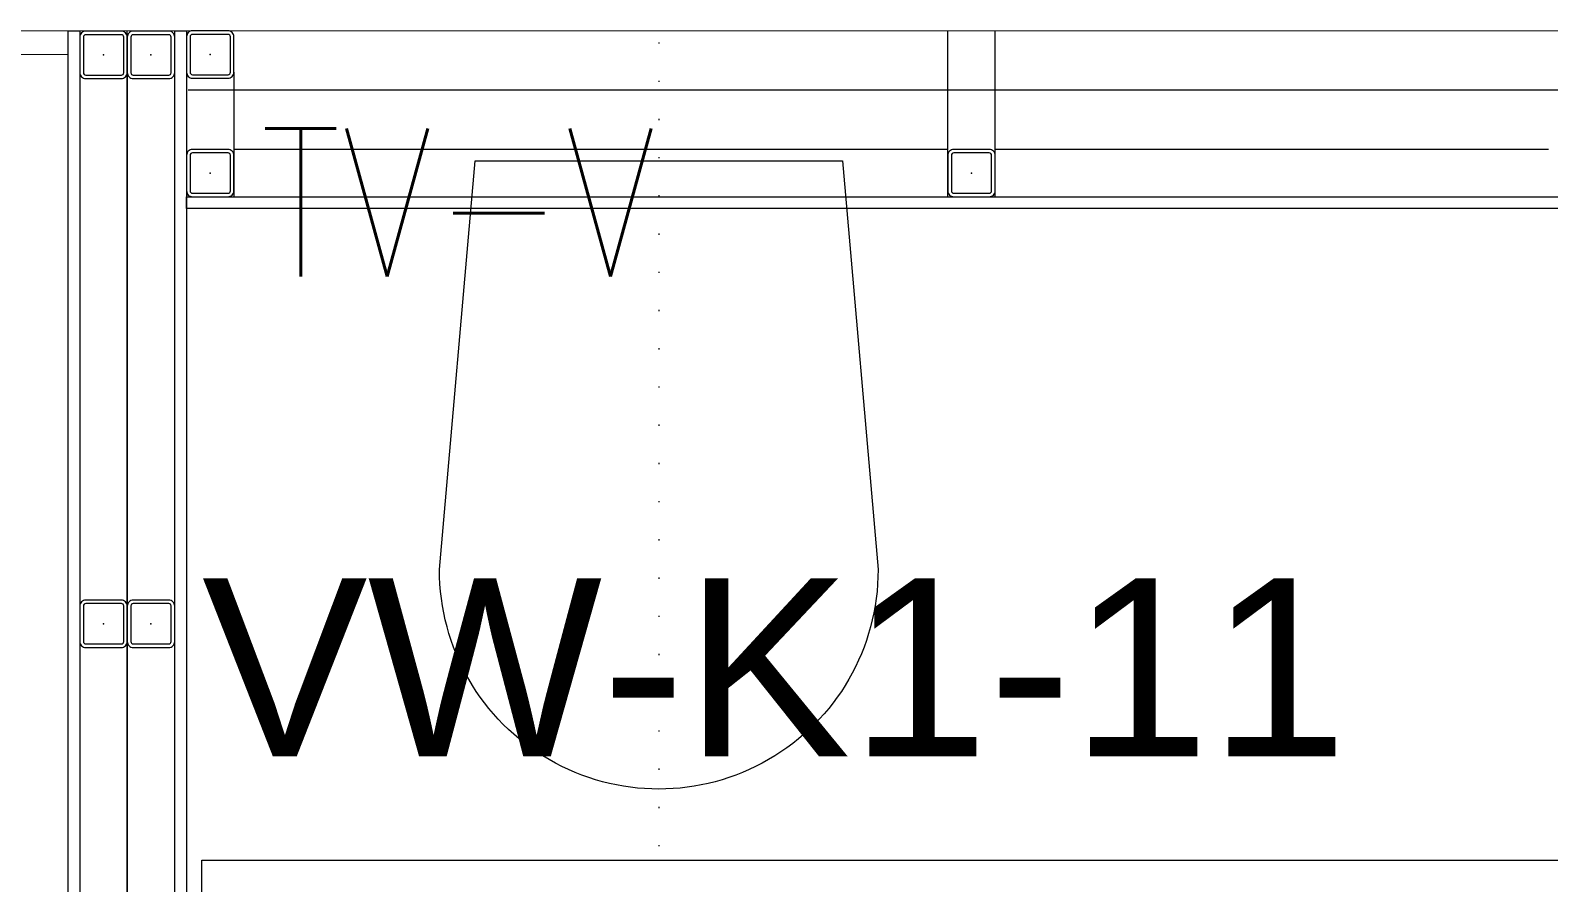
# Model space of a CAD drawing. Extents: x -2365 to 41970, y -230 to 8114.
# Drawn here: x 17032.7 to 17160.7, y 3385.6 to 3457.5 of the extents above; entities that cross this region are included whole.
import ezdxf
from ezdxf.enums import TextEntityAlignment as Align

# ---------------------------------------------------------------- set-up
doc = ezdxf.new("R2010")
doc.units = 0
doc.header["$LTSCALE"] = 25
doc.linetypes.add('DOT2', pattern=[0.125, 0, -0.125])
doc.layers.get('0').update_dxf_attribs({"color": 9, "lineweight": 9})
for name, color, linetype, lineweight in [('00', 9, 'Continuous', 9), ('05V', 9, 'Continuous', 9), ('06D', 9, 'Continuous', 9), ('10', 9, 'Continuous', 9), ('11', 9, 'Continuous', 9), ('14', 9, 'Continuous', 9), ('21_MAHAL', 9, 'Continuous', 9), ('33', 9, 'BATTING', 9), ('E-YAZI', 7, 'Continuous', 30)]:
    doc.layers.add(name, color=color, linetype=linetype, lineweight=lineweight)
doc.styles.add('Arial', font='arial.ttf', dxfattribs={"height": 2.5})
doc.styles.add('E-YAZI', font='txttw.shx')
doc.styles.add('MuuM_TEXT-STANDART', font='ARIALN.TTF')
doc.linetypes.add('BATTING', pattern='A,0.0001,-0.1,[134,ltypeshp.shx,S=0.1,R=0,X=-0.1,Y=0],-0.2,[134,ltypeshp.shx,S=0.1,R=180,X=0.1,Y=0],-0.1', length=0.4001)

# ---------------------------------------------------------------- blocks, each defined once
blk = doc.blocks.new('p-klozet')
at = {"linetype": 'DOT2'}
blk.add_lwpolyline([(0, 10), (0, -60)], dxfattribs=at)
blk.add_lwpolyline([(-15.5, 0), (15.5, 0), (18.5, -34.47, -1.001588), (-18.5, -34.47)], format="xyb", close=True)
blk = doc.blocks.new('Prf-40x40')
for points in [[(1.5, -2), (-1.5, -2, -0.414214), (-2, -1.5), (-2, 1.5, -0.414214), (-1.5, 2), (1.5, 2, -0.414214), (2, 1.5), (2, -1.5, -0.414214)], [(1.5, -1.7), (-1.5, -1.7, -0.414214), (-1.7, -1.5), (-1.7, 1.5, -0.414214), (-1.5, 1.7), (1.5, 1.7, -0.414214), (1.7, 1.5), (1.7, -1.5, -0.414214)]]:
    blk.add_lwpolyline(points, format="xyb", close=True)
blk.add_point((0, 0))
blk = doc.blocks.new('0_roomno2')
blk.add_lwpolyline([(19.375, -10.5), (0, -10.5), (0, 0), (19.375, 0)], close=True)
at = {"style": 'Arial'}
blk.add_attdef('ODANO', (0, 1.17), '', height=2, dxfattribs=at)
blk.add_attdef('MEKANADI', text='', height=2, dxfattribs=at).set_placement((0.35, -3), align=Align.BOTTOM_LEFT)
at = {"style": 'MuuM_TEXT-STANDART', "width": 0.6}
for tag, p in [('YER01', (10, -4.5)), ('TAVAN01', (13.75, -4.5)), ('DUVAR01', (17.5, -4.5)), ('YER02', (10, -6.75)), ('TAVAN02', (13.75, -6.75)), ('DUVAR02', (17.5, -6.75)), ('YER03', (10, -9)), ('TAVAN03', (13.75, -9)), ('DUVAR03', (17.5, -9))]:
    blk.add_attdef(tag, text='', height=1.5, dxfattribs=at).set_placement(p, align=Align.MIDDLE_CENTER)
for tag, p in [('M2', (0.35, -4.875)), ('TEMIZTAVANYUKSEKLIGI', (1.8, -8.608))]:
    blk.add_attdef(tag, text='', height=1.5, dxfattribs=at).set_placement(p, align=Align.MIDDLE_LEFT)

msp = doc.modelspace()

# ---------------------------------------------------------------- linework, layer by layer
at = {"layer": '00'}
msp.add_lwpolyline([(17450.84, 3457.4), (17450.84, 3457.4), (16820.84, 3457.5), (16820.84, 3405)], dxfattribs=at)
at = {"layer": '06D'}
for points in [[(17110.06, 3443.44), (17110.06, 3457.45)], [(17114.06, 3443.44), (17114.06, 3457.45)], [(17040.84, 3455.43), (17040.84, 3246)], [(17049.84, 3453.96), (17049.84, 3443.46)], [(17110.06, 3447.46), (17049.84, 3447.46)], [(17160.75, 3447.46), (17114.06, 3447.46)]]:
    msp.add_lwpolyline(points, dxfattribs=at)
at = {"layer": '11'}
for points in [[(17036.84, 3242.5), (17035.84, 3242.5), (17035.84, 3457.46), (17036.84, 3457.46)], [(17045.84, 3242.5), (17044.84, 3242.5), (17044.84, 3457.46), (17045.84, 3457.46)], [(17045.84, 3442.46), (17045.84, 3443.46), (17225.84, 3443.46), (17225.84, 3442.46)]]:
    msp.add_lwpolyline(points, close=True, dxfattribs=at)
at = {"layer": '14'}
msp.add_lwpolyline([(16822.84, 3403), (16822.84, 3455.5), (17035.84, 3455.46)], dxfattribs=at)
at = {"layer": '33', "ltscale": 0.3}
for points in [[(17040.84, 3242.5), (17040.84, 3457.46)], [(17225.84, 3452.44), (17045.98, 3452.44)]]:
    msp.add_lwpolyline(points, dxfattribs=at)

# ---------------------------------------------------------------- block references
at = {"layer": '05V'}
msp.add_blockref('p-klozet', (17085.68, 3446.48), dxfattribs=at)
at = {"layer": '10', "xscale": -1, "rotation": 270}
for p in [(17038.84, 3455.43), (17042.84, 3455.43), (17047.84, 3455.46), (17047.84, 3445.46), (17112.06, 3445.46), (17038.84, 3407.43), (17042.84, 3407.43)]:
    msp.add_blockref('Prf-40x40', p, dxfattribs=at)
at = {"layer": '21_MAHAL'}
ref = msp.add_blockref('0_roomno2', (17047.14, 3387.47), dxfattribs=dict(at, xscale=7.5, yscale=7.5, zscale=7.5))
ref.add_attrib('ODANO', 'VW-K1-11', (17047.14, 3396.25), dxfattribs={"layer": '0', "height": 15, "style": 'Arial'})

# ---------------------------------------------------------------- texts
at = {"layer": 'E-YAZI', "color": 3, "style": 'E-YAZI', "width": 0.8}
msp.add_text('TV-V', height=12.5, dxfattribs=at).set_placement((17052.04, 3436.72))

doc.saveas('drawing.dxf')
